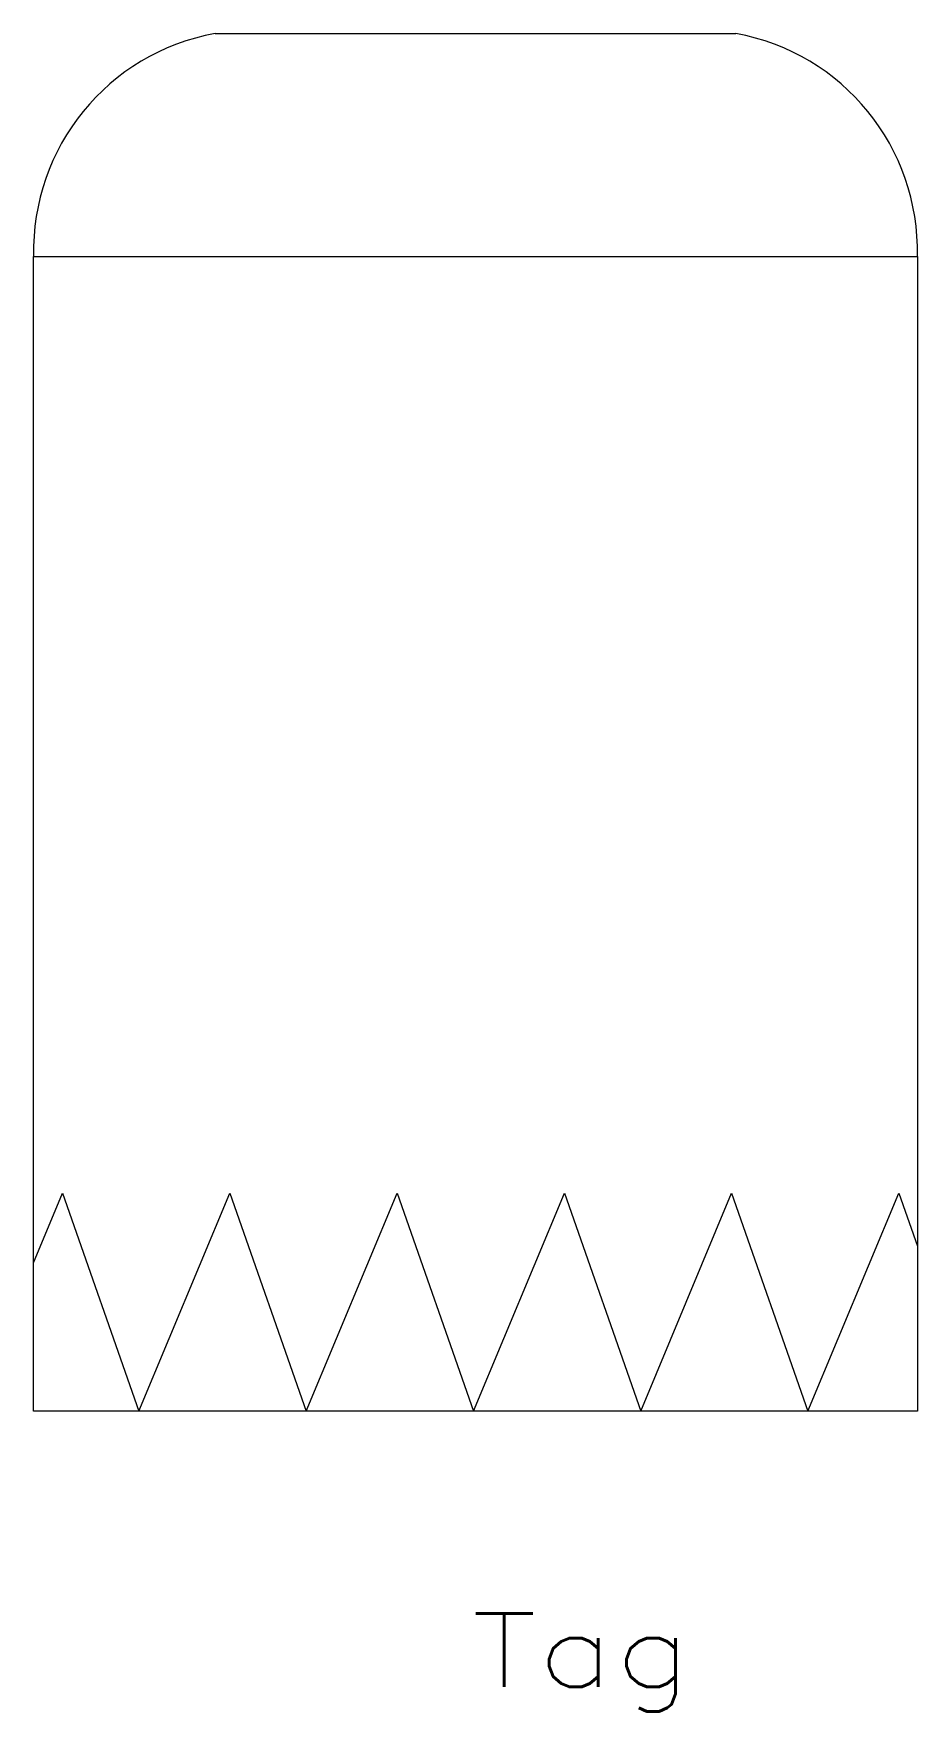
# Model space of a CAD drawing. Header units: inches. Extents: x -7.6 to 7.7, y -16.8 to 12.2.
import ezdxf
from ezdxf.enums import TextEntityAlignment as Align

# ---------------------------------------------------------------- set-up
doc = ezdxf.new("R2010")
doc.units = ezdxf.units.IN
doc.header["$MEASUREMENT"] = 0
doc.layers.get('0').update_dxf_attribs({"lineweight": 0})
doc.styles.add('STANDARD1', font='TXT.SHX')

msp = doc.modelspace()

# ---------------------------------------------------------------- linework, layer by layer
for p, q in [((-4.438, 12.23), (4.581, 12.23)), ((-7.579, 8.371), (-7.579, 8.371)), ((-7.579, 8.371), (7.722, 8.371)), ((-7.579, -11.619), (-7.579, 8.371)), ((7.722, 8.371), (7.722, 8.371)), ((7.722, 8.371), (7.722, -11.619)), ((-7.579, -9.05), (-7.078, -7.848)), ((-7.078, -7.848), (-5.756, -11.619)), ((-5.756, -11.619), (-4.182, -7.848)), ((-4.182, -7.848), (-2.86, -11.619)), ((-2.86, -11.619), (-1.286, -7.848)), ((-1.286, -7.848), (0.036, -11.619)), ((0.036, -11.619), (1.61, -7.848)), ((1.61, -7.848), (2.932, -11.619)), ((2.932, -11.619), (4.506, -7.848)), ((4.506, -7.848), (5.828, -11.619)), ((5.828, -11.619), (7.401, -7.848)), ((7.401, -7.848), (7.722, -8.763)), ((7.722, -11.619), (-7.579, -11.619))]:
    msp.add_line(p, q)
for centre, start, end in [((-3.756, 8.467), 100.2654, 181.4435), ((3.899, 8.467), -1.4435, 79.7346)]:
    msp.add_arc(centre, 3.824, start, end)

# ---------------------------------------------------------------- texts
at = {"color": 7, "linetype": 'Continuous', "style": 'STANDARD1', "width": 1.166667}
msp.add_text('Tag', height=1.27, dxfattribs=at).set_placement((0.005, -16.394), (3.816, -16.394), align=Align.FIT)

doc.saveas('drawing.dxf')
